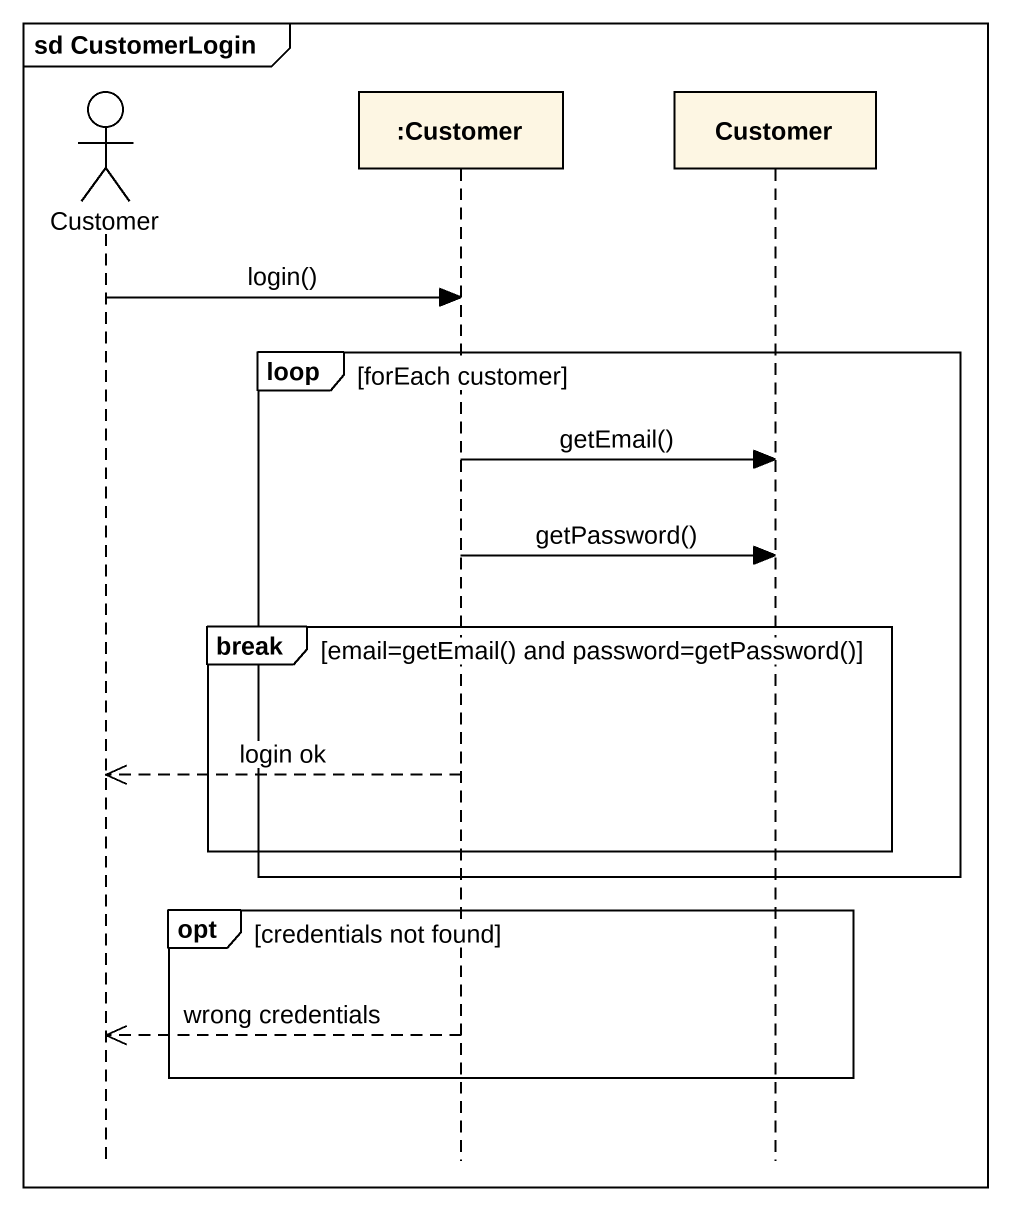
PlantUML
@startuml
mainframe sd CustomerLogin
hide footbox
actor Customer
participant ":Customer" as Customer_2
participant "Customer" as Customer_3

Customer -> Customer_2 : login()
loop forEach customer
  Customer_2 -> Customer_3 : getEmail()
  Customer_2 -> Customer_3 : getPassword()
  break email=getEmail() and password=getPassword()
    Customer_2 -->> Customer : login ok
  end
end
opt credentials not found
  Customer_2 -->> Customer : wrong credentials
end
@enduml
